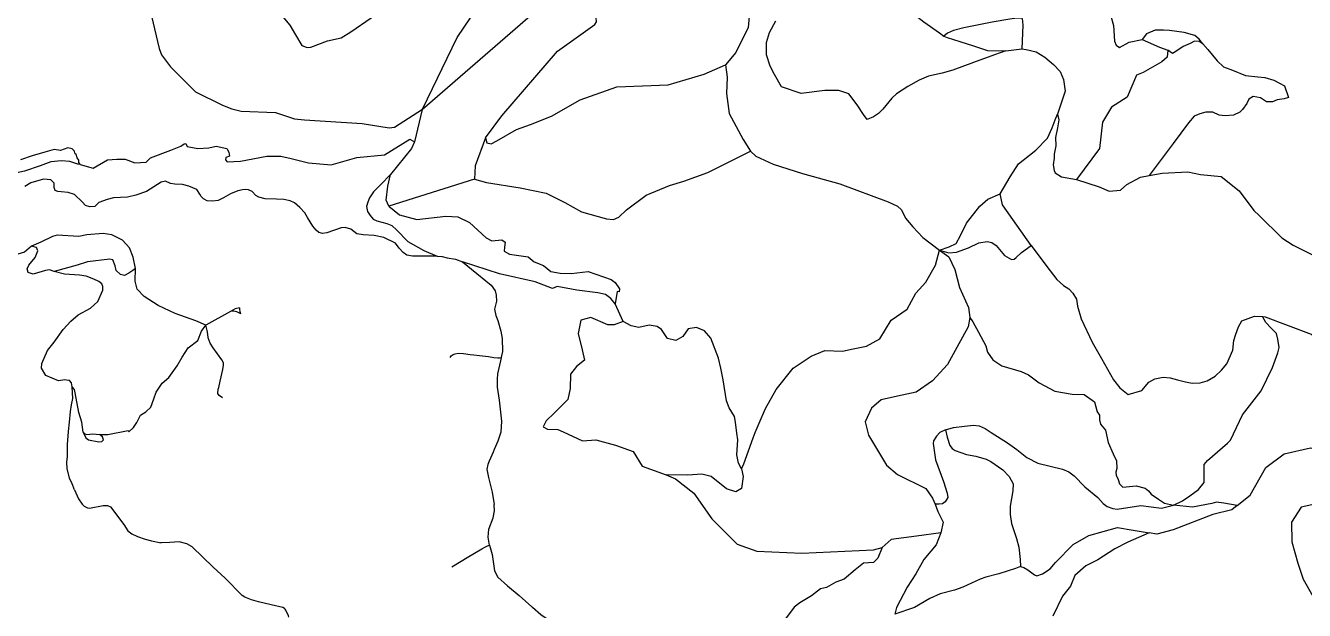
# Model space of a CAD drawing. Header units: inches. Extents: x 2740922 to 2751091, y 1249500 to 1259683.
# Drawn here: x 2745853 to 2748482, y 1251696 to 1252899 of the extents above; entities that cross this region are included whole.
import ezdxf

# ---------------------------------------------------------------- set-up
doc = ezdxf.new("R2010")
doc.units = ezdxf.units.IN
doc.header["$MEASUREMENT"] = 0

msp = doc.modelspace()

# ---------------------------------------------------------------- linework, layer by layer
for points in [[(2746193.8, 1253017.2), (2746185, 1253006.5), (2746183, 1252996), (2746184, 1252987.1), (2746192.3, 1252981.3), (2746266.9, 1252960.8), (2746323.3, 1252950), (2746381.8, 1252916.3), (2746395.8, 1252899.5), (2746407.7, 1252879.6), (2746420.7, 1252857.3), (2746431.9, 1252853.4), (2746439.6, 1252854.1), (2746473.8, 1252867.2), (2746501.6, 1252873.2), (2746521.4, 1252885.8), (2746647.1, 1252972.5), (2746750.4, 1253085.3), (2746791.4, 1253146)], [(2746170.5, 1253054.9), (2746095.3, 1252978.4), (2746092.9, 1252971.4), (2746102, 1252946.7), (2746111.8, 1252918.1), (2746127.6, 1252851.2), (2746131.9, 1252838.3), (2746151, 1252813.8), (2746202.2, 1252762), (2746257.4, 1252734.7), (2746276.7, 1252727.1), (2746295.8, 1252722.3), (2746366.7, 1252719.7), (2746405.4, 1252707), (2746426.3, 1252704.4), (2746544.5, 1252697.2), (2746600.2, 1252688.2), (2746611.1, 1252689.8), (2746668.9, 1252726.3)], [(2746668.9, 1252726.3), (2746740, 1252874), (2746794.8, 1252955.4), (2746839.9, 1253021.5)], [(2747333.3, 1253023.1), (2747345, 1252962.3), (2747338.5, 1252894.5), (2747312.9, 1252843.4), (2747291.9, 1252817.6)], [(2746668.9, 1252726.3), (2746936.7, 1252960)], [(2748109.3, 1252976.3), (2748094, 1252950.4), (2748086.5, 1252935.5), (2748083.8, 1252920.5), (2748089.6, 1252898.9), (2748091.6, 1252866.4), (2748095.1, 1252858.3), (2748102.3, 1252853.7), (2748122.1, 1252864.6), (2748148.5, 1252869.8)], [(2747610.5, 1252949.1), (2747625.7, 1252946), (2747657.5, 1252936.6), (2747668.4, 1252932), (2747678.2, 1252923.7), (2747700, 1252906.1), (2747732.1, 1252883.8), (2747741, 1252876.9)], [(2746798.4, 1252667.6), (2746832, 1252712.7), (2746946.8, 1252845.7), (2747023.4, 1252900.9), (2747026.9, 1252906.6), (2747025.7, 1252914.2)], [(2747868.7, 1252846.9), (2747845.1, 1252838.6), (2747802.1, 1252822.3), (2747759.1, 1252807), (2747737.5, 1252800.8), (2747709.7, 1252794.2), (2747690.3, 1252786.3), (2747667.2, 1252773.4), (2747643.5, 1252758.2), (2747633.9, 1252749.1), (2747615.3, 1252726.5), (2747606.5, 1252717.5), (2747596.6, 1252711.2), (2747583.6, 1252705.4), (2747575.4, 1252715.6), (2747562.6, 1252735.3), (2747545.8, 1252758.1), (2747524.9, 1252765.3), (2747496.2, 1252764.8), (2747447.7, 1252759.1), (2747407.2, 1252772.3), (2747392.5, 1252798), (2747383.8, 1252814.9), (2747376.3, 1252838.1), (2747376.4, 1252863.9), (2747382.4, 1252884.1), (2747395.4, 1252908.3)], [(2747902.1, 1252913.2), (2747897.1, 1252913.6), (2747890.7, 1252913.5), (2747876.8, 1252912.1), (2747840.2, 1252905.7), (2747781.9, 1252894), (2747760.5, 1252888.7), (2747748.2, 1252883.1), (2747741, 1252876.9)], [(2747902.1, 1252913.2), (2747903.3, 1252899.3), (2747901.2, 1252850.5)], [(2747741, 1252876.9), (2747748, 1252874.2), (2747773.6, 1252865.5), (2747801.7, 1252856.7), (2747831, 1252847.3), (2747868.7, 1252846.9)], [(2748273.8, 1252861), (2748266.1, 1252870.6), (2748257.3, 1252878.4), (2748235.4, 1252884.3), (2748204.8, 1252888.5), (2748192.5, 1252889), (2748175.7, 1252889.4), (2748157.4, 1252881.4), (2748148.5, 1252869.8)], [(2747868.7, 1252846.9), (2747901.2, 1252850.5)], [(2747901.2, 1252850.5), (2747910.5, 1252849.2), (2747931.1, 1252844.7), (2747948.5, 1252833.6), (2747966.4, 1252818.5), (2747980.2, 1252804), (2747986.9, 1252787.8), (2747990.2, 1252764), (2747974.5, 1252716.3)], [(2748201.6, 1252847.8), (2748200, 1252833.6), (2748189.2, 1252824.2), (2748150.9, 1252802), (2748137.4, 1252796.5), (2748117.8, 1252751.4), (2748085.9, 1252730.6), (2748067.2, 1252699.7), (2748060.8, 1252646), (2748013.8, 1252582)], [(2748148.5, 1252869.8), (2748184.6, 1252853.9), (2748201.6, 1252847.8)], [(2748273.8, 1252861), (2748266.3, 1252865.7), (2748256.6, 1252866.3), (2748247.8, 1252862), (2748233.4, 1252855.2), (2748218.3, 1252845.1), (2748211.1, 1252840.9), (2748201.6, 1252847.8)], [(2748273.8, 1252861), (2748283.8, 1252849.2), (2748303, 1252826.2), (2748316.2, 1252813.7), (2748334.2, 1252806.8), (2748361.2, 1252796.2), (2748386.4, 1252792.8), (2748401, 1252791.6), (2748419.8, 1252786.4), (2748431.3, 1252780.2), (2748441.2, 1252774.8), (2748449.9, 1252750.8)], [(2746798.4, 1252667.6), (2746801.4, 1252657.7), (2746809.8, 1252655.5), (2746821.8, 1252661.7), (2746862, 1252684.6), (2746890.9, 1252695.1), (2746933.9, 1252712.3), (2746993.4, 1252746.1), (2747068.5, 1252772.5), (2747174.1, 1252776.4), (2747248, 1252798.9), (2747291.9, 1252817.6)], [(2747291.9, 1252817.6), (2747295.5, 1252792.3), (2747293.7, 1252758.7), (2747299.3, 1252717.5), (2747328.5, 1252663.9), (2747343.3, 1252640.5)], [(2748449.9, 1252750.8), (2748441.1, 1252748.1), (2748426.7, 1252745.5), (2748417, 1252741.5), (2748404.1, 1252741.7), (2748392.4, 1252750.2), (2748376.9, 1252753), (2748368.1, 1252747.1), (2748364.3, 1252738.1), (2748354.9, 1252725.8), (2748349.4, 1252720.8), (2748336.6, 1252714), (2748319.6, 1252712.8), (2748307.4, 1252714.1), (2748294.3, 1252720.2), (2748279.7, 1252720.7), (2748267.6, 1252717.2), (2748255.6, 1252712), (2748243.8, 1252698.8), (2748212.5, 1252656), (2748163.2, 1252590)], [(2746668.9, 1252726.3), (2746668.1, 1252725.7), (2746652.7, 1252659.6)], [(2747856.8, 1252552.7), (2747877, 1252587.5), (2747894.2, 1252614.1), (2747903.8, 1252621.4), (2747930, 1252642.1), (2747953.9, 1252666.7), (2747963.6, 1252688.4), (2747970.2, 1252704.8), (2747974.5, 1252716.3)], [(2747974.5, 1252716.3), (2747977.1, 1252704.5), (2747974.7, 1252688.5), (2747970.6, 1252668.3), (2747971, 1252651.1), (2747967.9, 1252634.4), (2747967.7, 1252626.1), (2747966, 1252612.4), (2747967.5, 1252600.8), (2747970.1, 1252595.7), (2747983.2, 1252587.7), (2748013.8, 1252582)], [(2745965.2, 1252612.8), (2745991.4, 1252605.3), (2746021.5, 1252622.3), (2746040.2, 1252624), (2746057.8, 1252624.1), (2746077.4, 1252616.2), (2746101, 1252617.5), (2746109.6, 1252626.2), (2746151.2, 1252642.3), (2746172.2, 1252650.3), (2746178.6, 1252655.5), (2746182.4, 1252656), (2746184.9, 1252650.1), (2746207.1, 1252646), (2746229.8, 1252647.3), (2746244.5, 1252650.3), (2746266.7, 1252646), (2746270.6, 1252638.2), (2746271.8, 1252629.8), (2746264.4, 1252626.9), (2746263.7, 1252622.5), (2746267.3, 1252618.5), (2746294.4, 1252619.9), (2746348.9, 1252629.8), (2746377.7, 1252630.2), (2746398.6, 1252625.1), (2746434.5, 1252616), (2746481.1, 1252612.4), (2746533.6, 1252627.2), (2746590.7, 1252632.9), (2746642.9, 1252664.9), (2746652.7, 1252659.6)], [(2746798.4, 1252667.6), (2746777.2, 1252610.1), (2746775.8, 1252582.9)], [(2745965.2, 1252612.8), (2745962.2, 1252616.9), (2745961.9, 1252621.8), (2745958.5, 1252626.5), (2745957, 1252633.6), (2745954.6, 1252634.9), (2745954.1, 1252636), (2745953.2, 1252640), (2745948.7, 1252644.7), (2745939.9, 1252646.8), (2745924.8, 1252641.8), (2745911.6, 1252643.4), (2745892.2, 1252638.3), (2745866.3, 1252630.5), (2745842.1, 1252622.4)], [(2746652.7, 1252659.6), (2746646.5, 1252645.9), (2746603.4, 1252592.3)], [(2746775.8, 1252582.9), (2746800.2, 1252576), (2746869.8, 1252564.8), (2746923.5, 1252553.6), (2746961.3, 1252534.8), (2746995.9, 1252515.5), (2747047.6, 1252501.1), (2747061.4, 1252499.6), (2747072.9, 1252504.8), (2747088.7, 1252519.3), (2747128.8, 1252549.7), (2747176.9, 1252569.7), (2747206, 1252578.3), (2747255.4, 1252596.6), (2747343.3, 1252640.5)], [(2747343.3, 1252640.5), (2747354.6, 1252629.8), (2747390, 1252613.2), (2747450.1, 1252594.6), (2747527.4, 1252573), (2747626.8, 1252535.7), (2747645.5, 1252527.2), (2747653.7, 1252519.8), (2747662.1, 1252502.7), (2747676.9, 1252484.4), (2747697.6, 1252462.5), (2747731.9, 1252436.4)], [(2745965.2, 1252612.8), (2745960.3, 1252613.8), (2745943.5, 1252619), (2745926.6, 1252620.4), (2745904.4, 1252618.5), (2745882.9, 1252610.4), (2745850.7, 1252599.4), (2745828.7, 1252594), (2745811.9, 1252587), (2745794.7, 1252568.1), (2745790.8, 1252566.5), (2745785.9, 1252560.8), (2745784, 1252546.6), (2745779.6, 1252535.1)], [(2746603.4, 1252592.3), (2746583.1, 1252572), (2746568.2, 1252556.3), (2746560, 1252544), (2746556.7, 1252535), (2746554, 1252526.5), (2746556, 1252516.4), (2746561, 1252508), (2746567.7, 1252500.6), (2746574.9, 1252496.8), (2746595.6, 1252491.1), (2746605.7, 1252487.4), (2746616.4, 1252477.9), (2746638.4, 1252454.1), (2746671.7, 1252435.6), (2746698.8, 1252424.4)], [(2746600, 1252526.9), (2746594.2, 1252539.4), (2746597.6, 1252568), (2746603.4, 1252592.3)], [(2746775.8, 1252582.9), (2746600, 1252526.9)], [(2748013.8, 1252582), (2748060.4, 1252566.7), (2748081, 1252558), (2748104, 1252560.3), (2748117.4, 1252571.5), (2748145.6, 1252586.7), (2748163.2, 1252590)], [(2748163.2, 1252590), (2748189.9, 1252595), (2748242.6, 1252598), (2748268.7, 1252591.9), (2748311.1, 1252588.3), (2748348.2, 1252558.7), (2748378.7, 1252518.1), (2748389.3, 1252507.8), (2748436.3, 1252462.1), (2748459.4, 1252446.7), (2748510, 1252421.7)], [(2746698.8, 1252424.4), (2746648.6, 1252424.1), (2746637, 1252426.2), (2746629.3, 1252431.7), (2746621.2, 1252441), (2746613.4, 1252450.8), (2746589.3, 1252462.7), (2746569.8, 1252466.7), (2746547.2, 1252467.9), (2746534.1, 1252470.3), (2746521.2, 1252479.8), (2746510, 1252483.1), (2746501.7, 1252482.2), (2746472.1, 1252471.9), (2746463.2, 1252470.9), (2746455.6, 1252472.6), (2746450.3, 1252478), (2746443.6, 1252486), (2746432.5, 1252503.5), (2746426.7, 1252513.3), (2746416.8, 1252524.3), (2746406, 1252534), (2746396.6, 1252538), (2746383.5, 1252540.7), (2746368.7, 1252541.7), (2746345.3, 1252542), (2746332.3, 1252545.4), (2746326.1, 1252549.3), (2746318.5, 1252557.4), (2746311.3, 1252560.8), (2746305.4, 1252561.6), (2746298.7, 1252560.8), (2746288.9, 1252558.5), (2746274.1, 1252552.2), (2746259.6, 1252544.4), (2746248.7, 1252538.8), (2746237.3, 1252537.6), (2746225.8, 1252538.2), (2746218.3, 1252542.1), (2746213.5, 1252547.1), (2746211, 1252551.8), (2746204.7, 1252561.6), (2746188.6, 1252568.1), (2746175.2, 1252571.6), (2746159.7, 1252572.2), (2746150.5, 1252574), (2746140.7, 1252578.6), (2746131.6, 1252576.4), (2746101.2, 1252557.5), (2746079.2, 1252549.6), (2746062.3, 1252545.7), (2746033.4, 1252543.9), (2746020.3, 1252540.7), (2746003, 1252534.3), (2745995, 1252526.6), (2745984.9, 1252525.5), (2745975.9, 1252528.6), (2745969.1, 1252535.8), (2745953.6, 1252550.9), (2745940.6, 1252555.4), (2745925.8, 1252556.7), (2745918.9, 1252557.3), (2745913.4, 1252559.6), (2745911.6, 1252565.8), (2745911.7, 1252574.2), (2745904.6, 1252581), (2745889.9, 1252582.4), (2745863.6, 1252574.8), (2745851.1, 1252567.8)], [(2747731.9, 1252436.4), (2747751.6, 1252443.3), (2747766.4, 1252450.2), (2747775.3, 1252466.7), (2747787.7, 1252492.1), (2747815, 1252527.1), (2747831.2, 1252541.8), (2747856.8, 1252552.7)], [(2747920.4, 1252446.4), (2747861.3, 1252529.5), (2747856.8, 1252552.7)], [(2746600, 1252526.9), (2746621.8, 1252509.5), (2746657.5, 1252499.4), (2746716.7, 1252506.2), (2746741.3, 1252505.3), (2746765.8, 1252493.8), (2746799.6, 1252461.8), (2746811.8, 1252455.7), (2746831.8, 1252457.7), (2746838.6, 1252452.9), (2746837.3, 1252442.7), (2746837, 1252434.2), (2746847.6, 1252428.4), (2746886.2, 1252422.7), (2746898.5, 1252412.3), (2746917.8, 1252404.8), (2746933, 1252393), (2746952.3, 1252389.1), (2746974.7, 1252388.8), (2747009.6, 1252392.9), (2747056.7, 1252376.2), (2747064.8, 1252370), (2747073.8, 1252356.8), (2747073.5, 1252350.9), (2747068.9, 1252351.5), (2747064.9, 1252326.2)], [(2746029.9, 1252468.2), (2746012.5, 1252471), (2745979, 1252467.9), (2745962.2, 1252464.8), (2745917.9, 1252467.6), (2745907.9, 1252465), (2745884.2, 1252453), (2745865.1, 1252444.5)], [(2746078.4, 1252399.1), (2746074.1, 1252422), (2746066.5, 1252441.2), (2746052.1, 1252457.1), (2746029.9, 1252468.2)], [(2747731.9, 1252436.4), (2747751.4, 1252431.4), (2747767.3, 1252432.5), (2747791.7, 1252441.4), (2747813.1, 1252451.8), (2747829.9, 1252454.4), (2747839.5, 1252452.6), (2747848.4, 1252446), (2747866, 1252425.9), (2747880, 1252417.2), (2747885.4, 1252417.9), (2747889.6, 1252421.2), (2747900.7, 1252431.6), (2747920.4, 1252446.4)], [(2745865.1, 1252444.5), (2745850.5, 1252432.3), (2745836.9, 1252428.3), (2745803.7, 1252421.9), (2745791.6, 1252418.7)], [(2745911.5, 1252392.6), (2745902, 1252396), (2745893.6, 1252394.5), (2745868.1, 1252387.2), (2745857.9, 1252390.4), (2745855.8, 1252398.2), (2745859.2, 1252405.8), (2745872.6, 1252421.3), (2745877.8, 1252435.3), (2745875.3, 1252441.9), (2745865.1, 1252444.5)], [(2747532.8, 1252228.5), (2747554.7, 1252233.4), (2747582.1, 1252238.9), (2747609.3, 1252254.1), (2747632.9, 1252292.6), (2747665.4, 1252315.4), (2747683.3, 1252348.3), (2747703.6, 1252371.1), (2747723.8, 1252405.6), (2747731.9, 1252436.4)], [(2747731.9, 1252436.4), (2747751.2, 1252422.6), (2747763.5, 1252397), (2747772.9, 1252359.8), (2747791.4, 1252318.9), (2747794.5, 1252298.3)], [(2747920.4, 1252446.4), (2747952.6, 1252403.2), (2747973.3, 1252376), (2747987.2, 1252364), (2747997.8, 1252357.2), (2748006.4, 1252348.4), (2748013.9, 1252335.6), (2748015.5, 1252321.5), (2748023.5, 1252295.5), (2748045.9, 1252247.3), (2748064.9, 1252213.5), (2748090, 1252169.6), (2748102.7, 1252153.1), (2748119.9, 1252139.9), (2748148.2, 1252147.8), (2748162.7, 1252164.9), (2748174.8, 1252172.2), (2748192.2, 1252175.4), (2748206.4, 1252173.8), (2748221.5, 1252169.9), (2748237.8, 1252165.5), (2748251.5, 1252163.3), (2748267.7, 1252163.7), (2748282.5, 1252167.9), (2748298.9, 1252177.6), (2748312.1, 1252189.9), (2748323, 1252202.8), (2748335.4, 1252230.6), (2748337.4, 1252250.7), (2748341.6, 1252263.7), (2748346.9, 1252278.8), (2748353.9, 1252291.2), (2748379.6, 1252300.9), (2748396.1, 1252299.8)], [(2746078.4, 1252399.1), (2746073.1, 1252394.8), (2746065.1, 1252389.4), (2746056.1, 1252384.6), (2746048.1, 1252386.8), (2746039.1, 1252395), (2746037.1, 1252404.3), (2746032.2, 1252416.4), (2746025.8, 1252418.3), (2745980, 1252412.9), (2745958.8, 1252405.7), (2745911.5, 1252392.6)], [(2746223.6, 1252282), (2746203, 1252291), (2746160.3, 1252306.1), (2746125.1, 1252323), (2746096.9, 1252341.4), (2746082.3, 1252356.4), (2746077.9, 1252372.5), (2746078.4, 1252399.1)], [(2746698.8, 1252424.4), (2746709.3, 1252423.9), (2746719.7, 1252421.1), (2746736.6, 1252418.3), (2746751.4, 1252412.7)], [(2746751.4, 1252412.7), (2746810.3, 1252364.3), (2746818.1, 1252353.2), (2746820.6, 1252343.7), (2746820.9, 1252331.5), (2746817.2, 1252315), (2746819.6, 1252302), (2746823.5, 1252292), (2746829.7, 1252270.3), (2746832.4, 1252254.8), (2746833.3, 1252227.9), (2746831.6, 1252219), (2746830.8, 1252215.5)], [(2747064.9, 1252326.2), (2747056.3, 1252337.4), (2747045.4, 1252345.3), (2747029.3, 1252348.9), (2746986, 1252354.4), (2746945.6, 1252361.7), (2746936.5, 1252357.7), (2746900.3, 1252371.2), (2746827.4, 1252387.8), (2746751.4, 1252412.7)], [(2745933.5, 1252170.1), (2745920.5, 1252168.1), (2745894.5, 1252178.8), (2745885.7, 1252193.8), (2745885.8, 1252203.5), (2745897.8, 1252230.3), (2745911.8, 1252247.1), (2745929.9, 1252273.4), (2745945.6, 1252290.6), (2745960.6, 1252303.4), (2745986.1, 1252317.1), (2746001.6, 1252330.8), (2746011.9, 1252354), (2746011.7, 1252361.9), (2746009.2, 1252367.4), (2746003, 1252371.8), (2745992.8, 1252377), (2745977.3, 1252383.1), (2745963.5, 1252385.2), (2745932.6, 1252387), (2745911.5, 1252392.6)], [(2747081.5, 1252289.6), (2747064.9, 1252326.2)], [(2746274, 1252310.4), (2746223.6, 1252282)], [(2746292.5, 1252318.2), (2746283.5, 1252315.9), (2746274, 1252310.4)], [(2746294.9, 1252305.3), (2746292.5, 1252307.3), (2746287.2, 1252309.6), (2746280.5, 1252311.3), (2746274, 1252310.4)], [(2746292.5, 1252318.2), (2746292.5, 1252314.7), (2746293.5, 1252310.3), (2746294.9, 1252305.3)], [(2747081.5, 1252289.6), (2747063.2, 1252283), (2747050.3, 1252282.7), (2747015.1, 1252298.3), (2746994.7, 1252292.3), (2746988.9, 1252265), (2746997.5, 1252231.6), (2747001.9, 1252210.4), (2746985.4, 1252197.1), (2746973.2, 1252181.4), (2746972.6, 1252152.1), (2746967.6, 1252129.5), (2746940.3, 1252102.2), (2746923.3, 1252085.7), (2746916.8, 1252073.5), (2746925.7, 1252068.3), (2746946.9, 1252068), (2746958.3, 1252062.7), (2746997.6, 1252044.3), (2747025.4, 1252046.2), (2747065.9, 1252035.6), (2747102.2, 1252022.7), (2747120.9, 1251992.6), (2747170.2, 1251974.6)], [(2747794.5, 1252298.3), (2747791.1, 1252278.8), (2747748.3, 1252201.5), (2747717.4, 1252167.8), (2747684.2, 1252144.4), (2747645.6, 1252136.3), (2747612.1, 1252129), (2747592.4, 1252111.7), (2747579.4, 1252083.8), (2747586.1, 1252056), (2747623.2, 1251994.2), (2747645.7, 1251974.8), (2747704.1, 1251946.5), (2747717.8, 1251926.3), (2747723.2, 1251914.2)], [(2747794.5, 1252298.3), (2747800.3, 1252289.1), (2747812.5, 1252268.1), (2747827.4, 1252240.1), (2747830.4, 1252226.6), (2747841.8, 1252210.7), (2747860.2, 1252198.9), (2747900.1, 1252187), (2747915.1, 1252180.2), (2747936.9, 1252164), (2747968.9, 1252146.8), (2748004.7, 1252140.6), (2748029.7, 1252139.5), (2748050.8, 1252124.6), (2748056.4, 1252104.3), (2748061.1, 1252097.3), (2748060.7, 1252087.6), (2748062.8, 1252078.6), (2748073.5, 1252066.6), (2748078.7, 1252040.9), (2748089, 1252017.9), (2748096.1, 1252002.9), (2748096.8, 1251987.3), (2748094.5, 1251979.7), (2748095.3, 1251973.8), (2748099.3, 1251965.1), (2748101.9, 1251955.6), (2748109, 1251948.9), (2748136.3, 1251951.9), (2748155, 1251947.1), (2748161.5, 1251941.5), (2748167.6, 1251934.6), (2748182.1, 1251924.6), (2748194.8, 1251916), (2748213.4, 1251912.3)], [(2748213.4, 1251912.3), (2748231.8, 1251921), (2748247.1, 1251931.1), (2748264.9, 1251944.2), (2748276.2, 1251958.9), (2748276.5, 1251976.7), (2748276, 1251996), (2748282.8, 1252004.1), (2748323.9, 1252039.7), (2748330.5, 1252045.6), (2748355.2, 1252098.1), (2748393.4, 1252147.3), (2748416.8, 1252195.1), (2748427.7, 1252225.1), (2748430.7, 1252236.1), (2748427.7, 1252253.5), (2748424.8, 1252265), (2748414.1, 1252276.4), (2748402.8, 1252287.7), (2748396.1, 1252299.8)], [(2748396.1, 1252299.8), (2748401.7, 1252299.5), (2748496.5, 1252263.7), (2748525.8, 1252233.5), (2748530.7, 1252221.3), (2748576.9, 1252185.6), (2748629.1, 1252146.9), (2748654.7, 1252132.7), (2748685.1, 1252134.1), (2748698, 1252139.6), (2748717.4, 1252139.4), (2748737, 1252133.5), (2748747.2, 1252128.7)], [(2746004.4, 1252057.1), (2746021.9, 1252057.5), (2746063.7, 1252065.7), (2746064.9, 1252063.1), (2746074.6, 1252071.6), (2746081.6, 1252082.2), (2746089.3, 1252097.2), (2746100.1, 1252103.7), (2746110.6, 1252113.4), (2746116.2, 1252131.1), (2746121.4, 1252144.4), (2746133.5, 1252162.9), (2746147.6, 1252174.6), (2746164.6, 1252198.8), (2746174.6, 1252216.2), (2746186.7, 1252235.8), (2746206.8, 1252250.5), (2746214.6, 1252270.3), (2746223.6, 1252282)], [(2746257.6, 1252132.6), (2746250.9, 1252137.7), (2746248.3, 1252142), (2746248.9, 1252150.5), (2746249.8, 1252154.4), (2746252.7, 1252167.4), (2746258.1, 1252191.3), (2746259.8, 1252199.8), (2746259.4, 1252204.7), (2746256, 1252211.2), (2746238.3, 1252235.7), (2746232, 1252245.1), (2746228.5, 1252256.3), (2746227.5, 1252263.6), (2746225.9, 1252271.3), (2746223.6, 1252282)], [(2747324.9, 1251987.1), (2747318.9, 1251998.1), (2747315.2, 1252015.9), (2747317.3, 1252046.2), (2747315.2, 1252060.1), (2747312.6, 1252082.8), (2747310.4, 1252094.3), (2747299.5, 1252112.4), (2747294.2, 1252126.7), (2747287.2, 1252169.7), (2747282.1, 1252193.7), (2747277.7, 1252214.4), (2747261.9, 1252255.6), (2747249.1, 1252270.4), (2747232.5, 1252277.8), (2747215.2, 1252275), (2747204.2, 1252259.2), (2747189.5, 1252250.7), (2747172.5, 1252255.2), (2747160.3, 1252273.6), (2747151.3, 1252279.7), (2747134.8, 1252282.3), (2747114, 1252277.7), (2747098.3, 1252280.8), (2747081.5, 1252289.6)], [(2746725.9, 1252215.7), (2746728.1, 1252218.9), (2746731.7, 1252222), (2746736.2, 1252223.6), (2746742.3, 1252224.4), (2746753.4, 1252223.7), (2746766.7, 1252222.1)], [(2746766.7, 1252222.1), (2746774.6, 1252221.1), (2746786.3, 1252219.7), (2746804.7, 1252217.8), (2746815.8, 1252216.1), (2746823.6, 1252215), (2746827.5, 1252215.1), (2746830.8, 1252215.5)], [(2746830.8, 1252215.5), (2746829.2, 1252208.7), (2746823.4, 1252182.1), (2746822.5, 1252171.1), (2746822.5, 1252155), (2746826.5, 1252127.9), (2746831.1, 1252085), (2746830.1, 1252062.5), (2746823.8, 1252043.6), (2746816.6, 1252026.4), (2746814.4, 1252021.2), (2746806.2, 1252002.8), (2746803.3, 1251995.5), (2746801.3, 1251985.9)], [(2747324.9, 1251987.1), (2747330, 1251997.4), (2747348.6, 1252050.6), (2747353.2, 1252061.4), (2747361.4, 1252080.9), (2747374.1, 1252111.1), (2747396.4, 1252150.3), (2747431.2, 1252194), (2747467.9, 1252218.2), (2747496.5, 1252230.3), (2747532.8, 1252228.5)], [(2745948.7, 1252155.3), (2745947, 1252163.9), (2745942.9, 1252168.3), (2745936.6, 1252169.5), (2745933.5, 1252170.1)], [(2745953.6, 1251943.7), (2745948.2, 1251955.7), (2745943.2, 1251967.6), (2745938.3, 1251987.5), (2745937.7, 1252000.6), (2745938.9, 1252011.9), (2745938.9, 1252037), (2745941.3, 1252063.9), (2745942.7, 1252082.7), (2745944.8, 1252104.7), (2745947.4, 1252118.6), (2745949.7, 1252131.2), (2745948.7, 1252155.3)], [(2745971.3, 1252062.4), (2745968.2, 1252083.1), (2745962.2, 1252102.6), (2745954.6, 1252143.2), (2745953.1, 1252150.3), (2745948.7, 1252155.3)], [(2745971.3, 1252062.4), (2745976.8, 1252050.6), (2745982.1, 1252046.3), (2746003.6, 1252042.4), (2746009.2, 1252042.7), (2746012.9, 1252046.3), (2746011.2, 1252052.3), (2746004.4, 1252057.1)], [(2745971.3, 1252062.4), (2745974.4, 1252058.9), (2745979, 1252057.5), (2745991.1, 1252058.9), (2746004.4, 1252057.1)], [(2747744.1, 1252066.9), (2747733, 1252061.2), (2747725.7, 1252054.1), (2747719.4, 1252044.3), (2747718.9, 1252038.9), (2747723.8, 1252005.3), (2747740.2, 1251960.9), (2747748.1, 1251936.4), (2747749.3, 1251927.6), (2747743.5, 1251919.2), (2747738.4, 1251914.9), (2747731.2, 1251914), (2747723.2, 1251914.2)], [(2747744.1, 1252066.9), (2747760.9, 1252071.5), (2747783.4, 1252074.7), (2747801.9, 1252076.3), (2747813.6, 1252074.9), (2747825.7, 1252069.6), (2747838.3, 1252061.8), (2747871.6, 1252040.1), (2747890.8, 1252026.7), (2747911.6, 1252010), (2747934.3, 1251998.7), (2747985.2, 1251986), (2747998, 1251980.4), (2748009.1, 1251972.2), (2748031.2, 1251950), (2748057.4, 1251927.7), (2748068.8, 1251915.5), (2748077, 1251909.6), (2748088.5, 1251905.4), (2748097.1, 1251904), (2748145.7, 1251911.2), (2748188.8, 1251906.1), (2748213.4, 1251912.3)], [(2747744.1, 1252066.9), (2747747.6, 1252052.2), (2747753, 1252035.1), (2747758.2, 1252028.6), (2747764.4, 1252024.3), (2747787.3, 1252016.4), (2747806.9, 1252013.1), (2747828.3, 1252006.8), (2747837.7, 1252001.9), (2747862.2, 1251984.7), (2747875.5, 1251970.9), (2747883.2, 1251956), (2747882.9, 1251941.7), (2747877, 1251909.7), (2747877.3, 1251892.9), (2747880.2, 1251874), (2747890.2, 1251843.4), (2747895.2, 1251825.3), (2747897.8, 1251800.5), (2747898.6, 1251785.9)], [(2748344.1, 1251911.2), (2748371, 1251932.9), (2748403.2, 1251989.7), (2748440.7, 1252017.9), (2748494.8, 1252029.7), (2748555.3, 1252015.2), (2748610.3, 1252019.1), (2748648.9, 1252029.2), (2748663.3, 1252032.9)], [(2746801.3, 1251985.9), (2746804.4, 1251969.1), (2746812, 1251938.6), (2746816.3, 1251913.3)], [(2747324.9, 1251987.1), (2747328.4, 1251971.2), (2747324.7, 1251946), (2747313.4, 1251939.3), (2747293.8, 1251945.6), (2747262.3, 1251971.2), (2747243.4, 1251975.6), (2747214.8, 1251973.8), (2747170.2, 1251974.6)], [(2747170.2, 1251974.6), (2747189.4, 1251966.3), (2747226.7, 1251936.8), (2747264.1, 1251884.2), (2747292, 1251855.8), (2747316.2, 1251832.1), (2747356.5, 1251817.5), (2747449.1, 1251813.3), (2747596.2, 1251820.2), (2747614.2, 1251825.1)], [(2745953.6, 1251943.7), (2745961.8, 1251925.4), (2745969, 1251914.2), (2745973.5, 1251909.9), (2745980, 1251906.8), (2745984.3, 1251905.9), (2746012.4, 1251911.2), (2746021, 1251911.1), (2746027, 1251908.6), (2746054.6, 1251872.4), (2746063, 1251859.3)], [(2746806.6, 1251829.7), (2746804, 1251846.3), (2746805.6, 1251862.9), (2746814.3, 1251886.2), (2746817, 1251900.2), (2746816.3, 1251913.3)], [(2747723.2, 1251914.2), (2747728.6, 1251899.3), (2747739.6, 1251877), (2747735, 1251855.4)], [(2748344.1, 1251911.2), (2748333.1, 1251902.4), (2748294.2, 1251892.8), (2748212.5, 1251861.3), (2748179.2, 1251852.5), (2748163.4, 1251855)], [(2748344.1, 1251911.2), (2748316.5, 1251916.4), (2748301.7, 1251918.3), (2748292.3, 1251915.4), (2748252, 1251907.6), (2748213.4, 1251912.3)], [(2748535.6, 1251921), (2748476, 1251908.2), (2748455.7, 1251877), (2748456.7, 1251836.6), (2748468.6, 1251792.7), (2748479.7, 1251759.7), (2748500, 1251724.6)], [(2746063, 1251859.3), (2746071, 1251853.1), (2746082.6, 1251847.9)], [(2746082.6, 1251847.9), (2746098.3, 1251842.3), (2746111.7, 1251838.8), (2746131.6, 1251834.4), (2746131.8, 1251836)], [(2747735, 1251855.4), (2747684.8, 1251848), (2747632.6, 1251841.1), (2747614.2, 1251825.1)], [(2747735, 1251855.4), (2747725.2, 1251830.1), (2747700, 1251800.4), (2747683.2, 1251770.9), (2747665.8, 1251743.3), (2747643.5, 1251701.4), (2747639.9, 1251687.8)], [(2747898.6, 1251785.9), (2747905.6, 1251783.6), (2747913.5, 1251779.2), (2747927.2, 1251768.8), (2747932.4, 1251766.6), (2747943.7, 1251770.9), (2747959.6, 1251781.3), (2747970.8, 1251794.4), (2748007, 1251830.9), (2748039, 1251849.8), (2748098.2, 1251866.1), (2748130.1, 1251860.4), (2748163.4, 1251855)], [(2748163.4, 1251855), (2748119.1, 1251835.6), (2748092.7, 1251822.1), (2748057.8, 1251799.7), (2748032.9, 1251787.4), (2748010.3, 1251767.3), (2748001.7, 1251745.7), (2747984.9, 1251724.7), (2747965, 1251683.5)], [(2746184.2, 1251832.3), (2746168.8, 1251836.4), (2746149.3, 1251835.2), (2746131.6, 1251834.4), (2746131.8, 1251836)], [(2746384.9, 1251699.6), (2746382, 1251701.8), (2746357.6, 1251706.9), (2746331.9, 1251713.4), (2746317.3, 1251717.2), (2746303.7, 1251723), (2746298.4, 1251726.1), (2746263.1, 1251761.9), (2746238.4, 1251784.5), (2746195.6, 1251826.2), (2746184.2, 1251832.3)], [(2746729.3, 1251785.1), (2746732.9, 1251787), (2746761, 1251804.2), (2746791.2, 1251822.2), (2746798.7, 1251826.5), (2746802.6, 1251828.4), (2746806.6, 1251829.7)], [(2746806.6, 1251829.7), (2746811.9, 1251810.4), (2746816.7, 1251776.7), (2746824, 1251764.1), (2746843.9, 1251746), (2746867.8, 1251726.3), (2746893.8, 1251703)], [(2747614.2, 1251825.1), (2747605.2, 1251802.8), (2747596, 1251793.9), (2747575.4, 1251792.7), (2747558.6, 1251779.1), (2747535.7, 1251760.1), (2747518.8, 1251753.7), (2747499.9, 1251742.8), (2747487.4, 1251740.1), (2747468.9, 1251725.3), (2747444.5, 1251710.8), (2747433.2, 1251702.5), (2747413.6, 1251675.6), (2747392.5, 1251652.1), (2747385.4, 1251635.5)], [(2747898.6, 1251785.9), (2747888.2, 1251781.7), (2747854.2, 1251770.7), (2747827.4, 1251763.9), (2747815.3, 1251759.8), (2747780.2, 1251743.2), (2747762.7, 1251737.2), (2747733.1, 1251729.5), (2747712.1, 1251719.8), (2747680.5, 1251701.8), (2747639.9, 1251687.8)], [(2746393.9, 1251681.4), (2746393.4, 1251684.2), (2746387.8, 1251695.8), (2746386.6, 1251698.4), (2746384.9, 1251699.6)], [(2746893.8, 1251703), (2746894.9, 1251702.1), (2746912, 1251687.2), (2746935.9, 1251670.5)]]:
    msp.add_lwpolyline(points)

doc.saveas('drawing.dxf')
